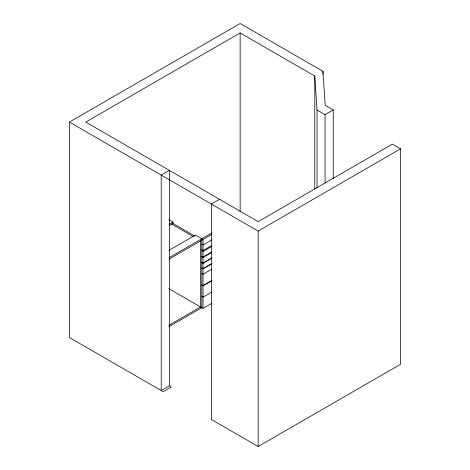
<?xml version="1.0" encoding="UTF-8"?>
<svg xmlns="http://www.w3.org/2000/svg" width="470" height="470" viewBox="0 0 470 470"><rect width="100%" height="100%" fill="white"/><g stroke="black" fill="none" stroke-linecap="round" stroke-linejoin="round"><path stroke-width="0.7" d="M169.376 385.805L169.376 170.369L161.204 175.087L161.204 390.523L169.376 385.805L171.309 386.922L163.137 391.639L69.401 337.519L69.401 122.083L240.147 23.5L322.949 71.305L325.199 105.292L333.242 109.933L333.242 178.817M317.027 187.683L317.027 110.009L314.777 76.023L240.147 32.935L85.74 122.083L258.159 221.629L392.432 144.108L400.599 148.826L400.599 364.262L258.159 446.5L211.388 419.498L211.388 204.056L219.561 199.339M317.027 110.009L325.07 114.651L333.242 109.933M169.165 224.243L172.96 222.052L172.96 223.462L169.165 225.653M168.9 250.398L195.479 235.053L203.04 239.418L211.9 234.301M169.006 257.766L211.941 232.867M201.818 240.123L200.596 240.828L200.596 307.691L201.818 306.981M169.006 259.176L201.912 240.176L201.912 238.766M211.9 239.876L203.04 244.988L201.818 244.283M203.081 249.987L201.818 250.716L203.04 251.421L211.9 246.309M201.818 249.852L203.04 250.563L211.9 245.446M201.818 256.291L203.04 256.996L211.9 251.879M201.818 256.802L203.04 257.507L211.9 252.39M69.401 122.083L258.159 231.064L400.599 148.826M201.818 262.372L203.04 263.077L211.9 257.965M201.8 284.849L203.028 285.56L203.04 263.194L211.9 258.083M211.9 263.57L203.04 268.687L201.818 267.982M211.9 263.652L203.04 268.769L201.818 268.065M211.9 269.146L203.028 274.269L201.8 273.558M203.028 285.56L211.888 280.443M201.8 285.114L203.028 285.819L211.888 280.702M211.888 291.993L203.028 297.111L201.8 296.406M168.877 325.293L200.596 306.981L168.853 288.656M168.912 326.685L201.818 307.691L201.818 238.713M201.8 307.697L203.028 308.402L211.888 303.285M168.865 219.69L172.96 222.052M172.749 223.344L194.868 236.11M171.403 223.979L193.617 236.798M201.818 262.489L203.04 263.194M325.07 114.651L325.07 182.801M322.949 71.305L322.949 74.237M314.777 76.023L314.777 188.87M258.159 231.064L258.159 446.5M240.147 32.935L240.147 211.735M203.04 239.418L203.04 250.563M203.04 251.421L203.04 256.996M203.04 257.507L203.04 263.077M203.028 285.819L203.028 308.402"/></g></svg>
